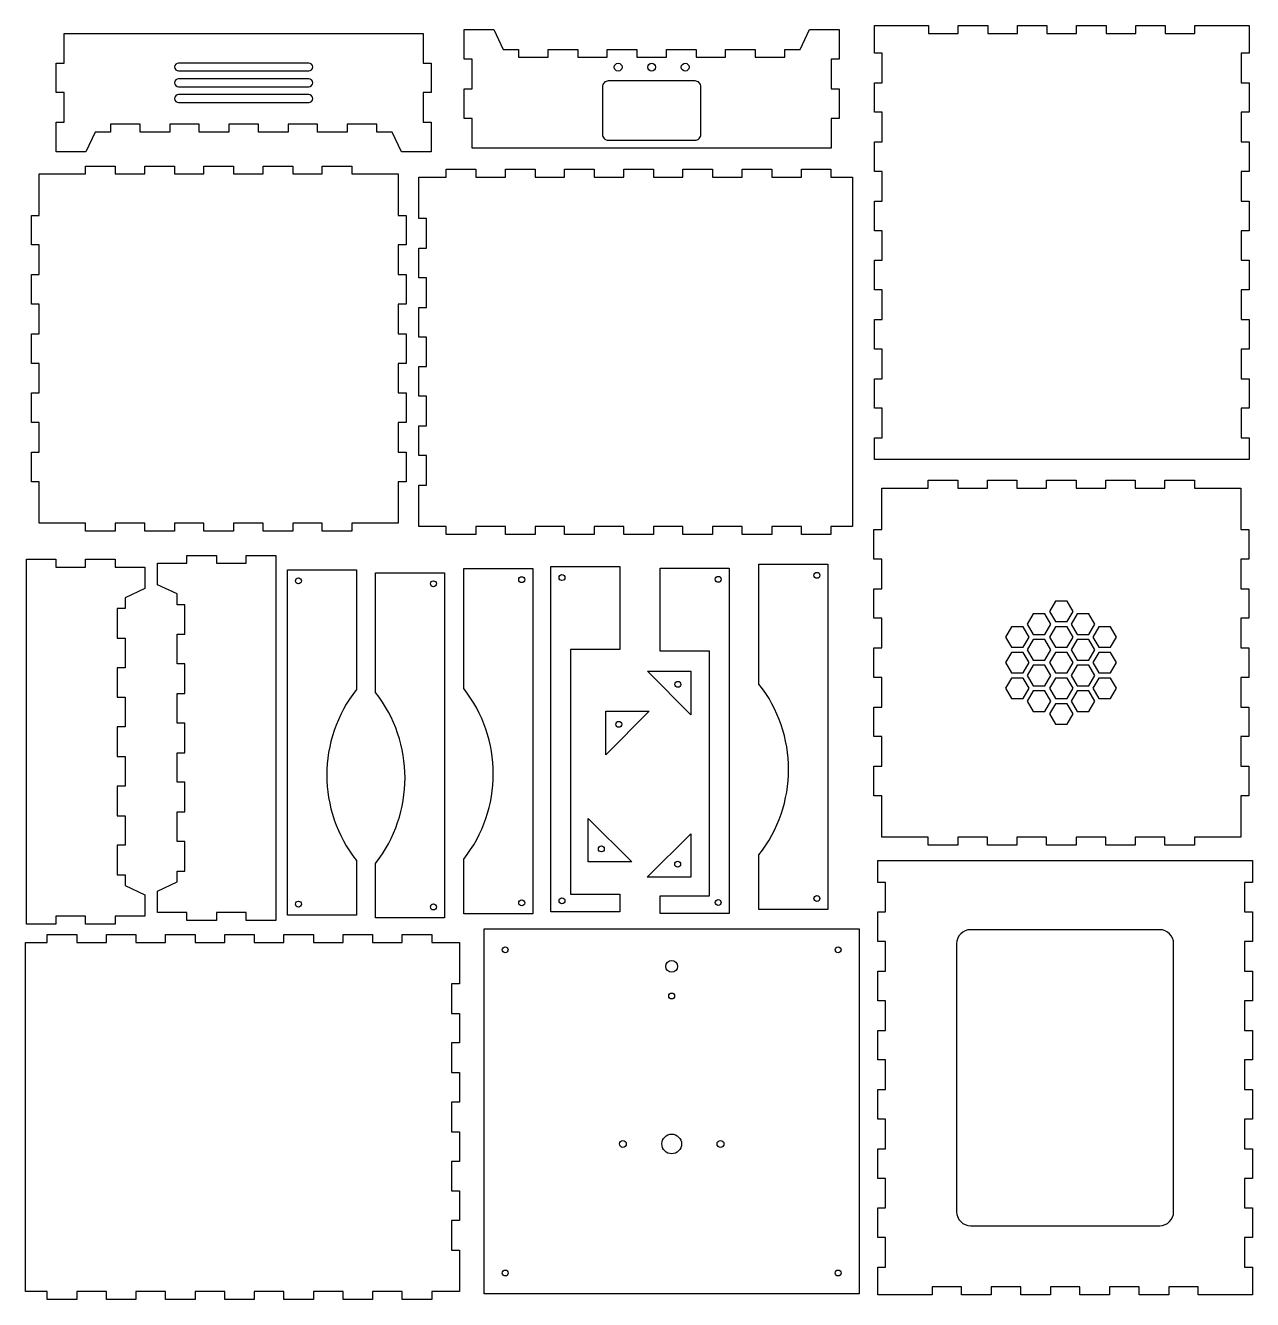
# Model space of a CAD drawing. Header units: millimetres. Extents: x 10 to 632, y 5 to 651.
import ezdxf

# ---------------------------------------------------------------- set-up
doc = ezdxf.new("R2010")
doc.units = ezdxf.units.MM
doc.layers.get('0').update_dxf_attribs({"linetype": 'CONTINUOUS'})

msp = doc.modelspace()

# ---------------------------------------------------------------- linework, layer by layer
for points in [[(97.8, 596.65), (97.8, 600.65), (82.8, 600.65), (82.8, 596.65), (67.8, 596.65), (67.8, 600.65), (52.8, 600.65), (52.8, 596.65), (44.97, 596.65), (40.3, 586.65), (25.3, 586.65), (25.3, 601.65), (29.3, 601.65), (29.3, 616.65), (25.3, 616.65), (25.3, 631.65), (29.3, 631.65), (29.3, 646.65), (211.3, 646.65), (211.3, 631.65), (215.3, 631.65), (215.3, 616.65), (211.31, 616.65), (211.31, 601.65), (215.3, 601.65), (215.3, 586.65), (200.3, 586.65), (195.64, 596.65), (187.8, 596.65), (187.8, 600.65), (172.8, 600.65), (172.8, 596.65), (157.8, 596.65), (157.8, 600.65), (142.8, 600.65), (142.8, 596.65), (127.8, 596.65), (127.8, 600.65), (112.8, 600.65), (112.8, 596.65)], [(304.65, 634.57), (304.65, 638.57), (319.65, 638.57), (319.65, 634.57), (334.65, 634.57), (334.65, 638.57), (349.65, 638.57), (349.65, 634.57), (364.65, 634.57), (364.65, 638.57), (379.65, 638.57), (379.65, 634.57), (394.65, 634.57), (394.65, 638.57), (402.48, 638.57), (407.15, 648.57), (422.15, 648.57), (422.15, 633.57), (418.15, 633.57), (418.15, 618.57), (422.15, 618.57), (422.15, 603.57), (418.15, 603.57), (418.15, 588.57), (236.15, 588.57), (236.15, 603.57), (232.15, 603.57), (232.15, 618.57), (236.15, 618.57), (236.15, 633.57), (232.15, 633.57), (232.15, 648.57), (247.15, 648.57), (251.81, 638.57), (259.65, 638.57), (259.65, 634.57), (274.65, 634.57), (274.65, 638.57), (289.65, 638.57), (289.65, 634.57)], [(572.55, 646.69), (572.55, 650.69), (587.55, 650.69), (587.55, 646.69), (602.55, 646.69), (602.55, 650.69), (630.05, 650.69), (630.05, 636.69), (626.05, 636.69), (626.05, 621.69), (630.05, 621.69), (630.05, 606.69), (626.05, 606.69), (626.05, 591.69), (630.05, 591.69), (630.05, 576.69), (626.05, 576.69), (626.05, 561.69), (630.05, 561.69), (630.05, 546.69), (626.05, 546.69), (626.05, 531.69), (630.05, 531.69), (630.05, 516.69), (626.05, 516.69), (626.05, 501.69), (630.05, 501.69), (630.05, 486.69), (626.05, 486.69), (626.05, 471.69), (630.05, 471.69), (630.05, 456.69), (626.05, 456.69), (626.05, 441.69), (630.05, 441.69), (630.05, 430.69), (440.05, 430.69), (440.05, 441.69), (444.05, 441.69), (444.05, 456.69), (440.05, 456.69), (440.05, 471.69), (444.05, 471.69), (444.05, 486.69), (440.05, 486.69), (440.05, 501.69), (444.05, 501.69), (444.05, 516.69), (440.05, 516.69), (440.05, 531.69), (444.05, 531.69), (444.05, 546.69), (440.05, 546.69), (440.05, 561.69), (444.05, 561.69), (444.05, 576.69), (440.05, 576.69), (440.05, 591.69), (444.05, 591.69), (444.05, 606.69), (440.05, 606.69), (440.05, 621.69), (444.05, 621.69), (444.05, 636.69), (440.05, 636.69), (440.05, 650.69), (467.55, 650.69), (467.55, 646.69), (482.55, 646.69), (482.55, 650.69), (497.55, 650.69), (497.55, 646.69), (512.55, 646.69), (512.55, 650.69), (527.55, 650.69), (527.55, 646.69), (542.55, 646.69), (542.55, 650.69), (557.55, 650.69), (557.55, 646.69)], [(198.67, 398.45), (175.17, 398.45), (175.17, 394.45), (160.17, 394.45), (160.17, 398.45), (145.17, 398.45), (145.17, 394.45), (130.17, 394.45), (130.17, 398.45), (115.17, 398.45), (115.17, 394.45), (100.17, 394.45), (100.17, 398.45), (85.17, 398.45), (85.17, 394.45), (70.17, 394.45), (70.17, 398.45), (55.17, 398.45), (55.17, 394.45), (40.17, 394.45), (40.17, 398.45), (16.67, 398.45), (16.67, 419.45), (12.67, 419.45), (12.67, 434.45), (16.67, 434.45), (16.67, 449.45), (12.67, 449.45), (12.67, 464.45), (16.67, 464.45), (16.67, 479.45), (12.67, 479.45), (12.67, 494.45), (16.67, 494.45), (16.67, 509.45), (12.67, 509.45), (12.67, 524.45), (16.67, 524.45), (16.67, 539.45), (12.67, 539.45), (12.67, 554.45), (16.67, 554.45), (16.67, 575.45), (40.17, 575.45), (40.17, 579.45), (55.17, 579.45), (55.17, 575.45), (70.17, 575.45), (70.17, 579.45), (85.17, 579.45), (85.17, 575.45), (100.17, 575.45), (100.17, 579.45), (115.17, 579.45), (115.17, 575.45), (130.17, 575.45), (130.17, 579.45), (145.17, 579.45), (145.17, 575.45), (160.17, 575.45), (160.17, 579.45), (175.17, 579.45), (175.17, 575.45), (198.67, 575.45), (198.67, 554.45), (202.67, 554.45), (202.67, 539.45), (198.67, 539.45), (198.67, 524.45), (202.67, 524.45), (202.67, 509.45), (198.67, 509.45), (198.67, 494.45), (202.67, 494.45), (202.67, 479.45), (198.67, 479.45), (198.67, 464.45), (202.67, 464.45), (202.67, 449.45), (198.67, 449.45), (198.67, 434.45), (202.67, 434.45), (202.67, 419.45), (198.67, 419.45)], [(213.03, 432.79), (209.03, 432.79), (209.03, 447.79), (213.03, 447.79), (213.03, 462.79), (209.03, 462.79), (209.03, 477.79), (213.03, 477.79), (213.03, 492.79), (209.03, 492.79), (209.03, 507.79), (213.03, 507.79), (213.03, 522.79), (209.03, 522.79), (209.03, 537.79), (213.03, 537.79), (213.03, 552.79), (209.03, 552.79), (209.03, 573.79), (223.03, 573.79), (223.03, 577.79), (238.03, 577.79), (238.03, 573.79), (253.03, 573.79), (253.03, 577.79), (268.03, 577.79), (268.03, 573.79), (283.03, 573.79), (283.03, 577.79), (298.03, 577.79), (298.03, 573.79), (313.03, 573.79), (313.03, 577.79), (328.03, 577.79), (328.03, 573.79), (343.03, 573.79), (343.03, 577.79), (358.03, 577.79), (358.03, 573.79), (373.03, 573.79), (373.03, 577.79), (388.03, 577.79), (388.03, 573.79), (403.03, 573.79), (403.03, 577.79), (418.03, 577.79), (418.03, 573.79), (429.03, 573.79), (429.03, 396.79), (418.03, 396.79), (418.03, 392.79), (403.03, 392.79), (403.03, 396.79), (388.03, 396.79), (388.03, 392.79), (373.03, 392.79), (373.03, 396.79), (358.03, 396.79), (358.03, 392.79), (343.03, 392.79), (343.03, 396.79), (328.03, 396.79), (328.03, 392.79), (313.03, 392.79), (313.03, 396.79), (298.03, 396.79), (298.03, 392.79), (283.03, 392.79), (283.03, 396.79), (268.03, 396.79), (268.03, 392.79), (253.03, 392.79), (253.03, 396.79), (238.03, 396.79), (238.03, 392.79), (223.03, 392.79), (223.03, 396.79), (209.03, 396.79), (209.03, 417.79), (213.03, 417.79)], [(625.84, 260.27), (625.84, 239.27), (602.34, 239.27), (602.34, 235.27), (587.34, 235.27), (587.34, 239.27), (572.34, 239.27), (572.34, 235.27), (557.34, 235.27), (557.34, 239.27), (542.34, 239.27), (542.34, 235.27), (527.34, 235.27), (527.34, 239.27), (512.34, 239.27), (512.34, 235.27), (497.34, 235.27), (497.34, 239.27), (482.34, 239.27), (482.34, 235.27), (467.34, 235.27), (467.34, 239.27), (443.84, 239.27), (443.84, 260.27), (439.84, 260.27), (439.84, 275.27), (443.84, 275.27), (443.84, 290.27), (439.84, 290.27), (439.84, 305.27), (443.84, 305.27), (443.84, 320.27), (439.84, 320.27), (439.84, 335.27), (443.84, 335.27), (443.84, 350.27), (439.84, 350.27), (439.84, 365.27), (443.84, 365.27), (443.84, 380.27), (439.84, 380.27), (439.84, 395.27), (443.84, 395.27), (443.84, 416.27), (467.34, 416.27), (467.34, 420.27), (482.34, 420.27), (482.34, 416.27), (497.34, 416.27), (497.34, 420.27), (512.34, 420.27), (512.34, 416.27), (527.34, 416.27), (527.34, 420.27), (542.34, 420.27), (542.34, 416.27), (557.34, 416.27), (557.34, 420.27), (572.34, 420.27), (572.34, 416.27), (587.34, 416.27), (587.34, 420.27), (602.34, 420.27), (602.34, 416.27), (625.84, 416.27), (625.84, 395.27), (629.84, 395.27), (629.84, 380.27), (625.84, 380.27), (625.84, 365.27), (629.84, 365.27), (629.84, 350.27), (625.84, 350.27), (625.84, 335.27), (629.84, 335.27), (629.84, 320.27), (625.84, 320.27), (625.84, 305.27), (629.84, 305.27), (629.84, 290.27), (625.84, 290.27), (625.84, 275.27), (629.84, 275.27), (629.84, 260.27)], [(91.55, 197.14), (91.55, 201.14), (76.55, 201.14), (76.55, 212.01), (86.55, 216.67), (86.55, 222.14), (90.55, 222.14), (90.55, 237.14), (86.55, 237.14), (86.55, 252.14), (90.55, 252.14), (90.55, 267.14), (86.55, 267.14), (86.55, 282.14), (90.55, 282.14), (90.55, 297.14), (86.55, 297.14), (86.55, 312.14), (90.55, 312.14), (90.55, 327.14), (86.55, 327.14), (86.55, 342.14), (90.55, 342.14), (90.55, 357.14), (86.55, 357.14), (86.55, 362.61), (76.55, 367.28), (76.55, 378.14), (91.55, 378.14), (91.55, 382.14), (106.55, 382.14), (106.55, 378.14), (121.55, 378.14), (121.55, 382.14), (136.55, 382.14), (136.55, 197.14), (121.55, 197.14), (121.55, 201.14), (106.55, 201.14), (106.55, 197.14)], [(60.16, 295.23), (56.16, 295.23), (56.16, 280.23), (60.16, 280.23), (60.16, 265.23), (56.16, 265.23), (56.16, 250.23), (60.16, 250.23), (60.16, 235.23), (56.16, 235.23), (56.16, 220.23), (60.16, 220.23), (60.16, 214.77), (70.16, 210.1), (70.16, 199.23), (55.16, 199.23), (55.16, 195.23), (40.16, 195.23), (40.16, 199.23), (25.16, 199.23), (25.16, 195.23), (10.16, 195.23), (10.16, 380.23), (25.16, 380.23), (25.16, 376.23), (40.16, 376.23), (40.16, 380.23), (55.16, 380.23), (55.16, 376.23), (70.16, 376.23), (70.16, 365.37), (60.16, 360.71), (60.16, 355.23), (56.16, 355.23), (56.16, 340.23), (60.16, 340.23), (60.16, 325.23), (56.16, 325.23), (56.16, 310.23), (60.16, 310.23)], [(276.06, 376.48), (311.06, 376.48), (311.06, 334.48), (286.06, 334.48), (286.06, 210.48), (311.06, 210.48), (311.06, 201.48), (276.06, 201.48)], [(331.5, 375.62), (366.5, 375.62), (366.5, 200.62), (331.5, 200.62), (331.5, 209.62), (356.5, 209.62), (356.5, 333.62), (331.5, 333.62)], [(531.84, 358.96), (528.84, 353.77), (531.84, 348.57), (537.84, 348.57), (540.84, 353.77), (537.84, 358.96)], [(529.55, 347.27), (526.55, 352.46), (520.55, 352.46), (517.55, 347.27), (520.55, 342.07), (526.55, 342.07)], [(539.84, 347.27), (542.84, 342.07), (548.84, 342.07), (551.84, 347.27), (548.84, 352.46), (542.84, 352.46)], [(509.55, 335.57), (515.55, 335.57), (518.55, 340.77), (515.55, 345.96), (509.55, 345.96), (506.55, 340.77)], [(528.84, 340.77), (531.84, 335.57), (537.84, 335.57), (540.84, 340.77), (537.84, 345.96), (531.84, 345.96)], [(553.84, 335.57), (559.84, 335.57), (562.84, 340.77), (559.84, 345.96), (553.84, 345.96), (550.84, 340.77)], [(529.55, 334.27), (526.55, 339.46), (520.55, 339.46), (517.55, 334.27), (520.55, 329.07), (526.55, 329.07)], [(539.84, 334.27), (542.84, 329.07), (548.84, 329.07), (551.84, 334.27), (548.84, 339.46), (542.84, 339.46)], [(509.55, 322.57), (515.55, 322.57), (518.55, 327.77), (515.55, 332.96), (509.55, 332.96), (506.55, 327.77)], [(528.84, 327.77), (531.84, 322.57), (537.84, 322.57), (540.84, 327.77), (537.84, 332.96), (531.84, 332.96)], [(553.84, 322.57), (559.84, 322.57), (562.84, 327.77), (559.84, 332.96), (553.84, 332.96), (550.84, 327.77)], [(347.05, 323.38), (347.05, 301.38), (325.05, 323.38)], [(520.55, 316.07), (526.55, 316.07), (529.55, 321.27), (526.55, 326.46), (520.55, 326.46), (517.55, 321.27)], [(548.84, 316.07), (551.84, 321.27), (548.84, 326.46), (542.84, 326.46), (539.84, 321.27), (542.84, 316.07)], [(518.55, 314.77), (515.55, 319.96), (509.55, 319.96), (506.55, 314.77), (509.55, 309.57), (515.55, 309.57)], [(537.84, 309.57), (540.84, 314.77), (537.84, 319.96), (531.84, 319.96), (528.84, 314.77), (531.84, 309.57)], [(562.84, 314.77), (559.84, 319.96), (553.84, 319.96), (550.84, 314.77), (553.84, 309.57), (559.84, 309.57)], [(526.55, 303.07), (529.55, 308.27), (526.55, 313.46), (520.55, 313.46), (517.55, 308.27), (520.55, 303.07)], [(551.84, 308.27), (548.84, 313.46), (542.84, 313.46), (539.84, 308.27), (542.84, 303.07), (548.84, 303.07)], [(540.84, 301.77), (537.84, 306.96), (531.84, 306.96), (528.84, 301.77), (531.84, 296.57), (537.84, 296.57)], [(303.88, 281.14), (303.88, 303.14), (325.88, 303.14)], [(295.03, 226.77), (295.03, 248.77), (317.03, 226.77)], [(346.94, 241.03), (346.94, 219.03), (324.94, 219.03)], [(559.27, 11.43), (559.27, 7.43), (544.27, 7.43), (544.27, 11.43), (529.27, 11.43), (529.27, 7.43), (514.27, 7.43), (514.27, 11.43), (499.27, 11.43), (499.27, 7.43), (484.27, 7.43), (484.27, 11.43), (469.27, 11.43), (469.27, 7.43), (441.77, 7.43), (441.77, 21.43), (445.77, 21.43), (445.77, 36.43), (441.77, 36.43), (441.77, 51.43), (445.77, 51.43), (445.77, 66.43), (441.77, 66.43), (441.77, 81.43), (445.77, 81.43), (445.77, 96.43), (441.77, 96.43), (441.77, 111.43), (445.77, 111.43), (445.77, 126.43), (441.77, 126.43), (441.77, 141.43), (445.77, 141.43), (445.77, 156.43), (441.77, 156.43), (441.77, 171.43), (445.77, 171.43), (445.77, 186.43), (441.77, 186.43), (441.77, 201.43), (445.77, 201.43), (445.77, 216.43), (441.77, 216.43), (441.77, 227.43), (631.77, 227.43), (631.77, 216.43), (627.77, 216.43), (627.77, 201.43), (631.77, 201.43), (631.77, 186.43), (627.77, 186.43), (627.77, 171.43), (631.77, 171.43), (631.77, 156.43), (627.77, 156.43), (627.77, 141.43), (631.77, 141.43), (631.77, 126.43), (627.77, 126.43), (627.77, 111.43), (631.77, 111.43), (631.77, 96.43), (627.77, 96.43), (627.77, 81.43), (631.77, 81.43), (631.77, 66.43), (627.77, 66.43), (627.77, 51.43), (631.77, 51.43), (631.77, 36.43), (627.77, 36.43), (627.77, 21.43), (631.77, 21.43), (631.77, 7.43), (604.27, 7.43), (604.27, 11.43), (589.27, 11.43), (589.27, 7.43), (574.27, 7.43), (574.27, 11.43)], [(229.69, 105.02), (225.69, 105.02), (225.69, 90.02), (229.69, 90.02), (229.69, 75.02), (225.69, 75.02), (225.69, 60.02), (229.69, 60.02), (229.69, 45.02), (225.69, 45.02), (225.69, 30.02), (229.69, 30.02), (229.69, 9.02), (215.69, 9.02), (215.69, 5.02), (200.69, 5.02), (200.69, 9.02), (185.69, 9.02), (185.69, 5.02), (170.69, 5.02), (170.69, 9.02), (155.69, 9.02), (155.69, 5.02), (140.69, 5.02), (140.69, 9.02), (125.69, 9.02), (125.69, 5.02), (110.69, 5.02), (110.69, 9.02), (95.69, 9.02), (95.69, 5.02), (80.69, 5.02), (80.69, 9.02), (65.69, 9.02), (65.69, 5.02), (50.69, 5.02), (50.69, 9.02), (35.69, 9.02), (35.69, 5.02), (20.69, 5.02), (20.69, 9.02), (9.69, 9.02), (9.69, 186.02), (20.69, 186.02), (20.69, 190.02), (35.69, 190.02), (35.69, 186.02), (50.69, 186.02), (50.69, 190.02), (65.69, 190.02), (65.69, 186.02), (80.69, 186.02), (80.69, 190.02), (95.69, 190.02), (95.69, 186.02), (110.69, 186.02), (110.69, 190.02), (125.69, 190.02), (125.69, 186.02), (140.69, 186.02), (140.69, 190.02), (155.69, 190.02), (155.69, 186.02), (170.69, 186.02), (170.69, 190.02), (185.69, 190.02), (185.69, 186.02), (200.69, 186.02), (200.69, 190.02), (215.69, 190.02), (215.69, 186.02), (229.69, 186.02), (229.69, 165.02), (225.69, 165.02), (225.69, 150.02), (229.69, 150.02), (229.69, 135.02), (225.69, 135.02), (225.69, 120.02), (229.69, 120.02)], [(242.29, 7.84), (242.29, 192.84), (432.29, 192.84), (432.29, 7.84)]]:
    msp.add_lwpolyline(points, close=True)
for points in [[(153.3, 631.65), (87.3, 631.65, 1), (87.3, 627.65), (153.3, 627.65, 1)], [(87.3, 619.65), (153.3, 619.65, 1), (153.3, 623.65), (87.3, 623.65, 1)], [(302.15, 619.57), (302.15, 595.57, 0.414214), (305.15, 592.57), (349.15, 592.57, 0.414214), (352.15, 595.57), (352.15, 619.57, 0.414214), (349.15, 622.57), (305.15, 622.57, 0.414214)], [(153.3, 615.65), (87.3, 615.65, 1), (87.3, 611.65), (153.3, 611.65, 1)], [(142.45, 199.82), (142.45, 374.82), (177.45, 374.82), (177.45, 314.12, 0.34641), (177.45, 227.52), (177.45, 199.82)], [(231.87, 200.42), (231.87, 228.12, 0.34641), (231.87, 314.72), (231.87, 375.42), (266.87, 375.42), (266.87, 200.42)], [(416.54, 377.64), (416.54, 202.64), (381.54, 202.64), (381.54, 230.34, 0.34641), (381.54, 316.94), (381.54, 377.64)], [(187.11, 198.37), (187.11, 226.06, 0.34641), (187.11, 312.67), (187.11, 373.37), (222.11, 373.37), (222.11, 198.37)], [(488.77, 42.43), (584.77, 42.43, 0.414214), (591.77, 49.43), (591.77, 185.43, 0.414214), (584.77, 192.43), (488.77, 192.43, 0.414214), (481.77, 185.43), (481.77, 49.43, 0.414214)]]:
    msp.add_lwpolyline(points, format="xyb", close=True)
for centre, radius in [((310.15, 629.57), 2), ((327.15, 629.57), 2), ((344.15, 629.57), 2), ((148.06, 369.22), 1.5), ((216.5, 367.76), 1.5), ((261.27, 369.82), 1.5), ((281.67, 370.88), 1.5), ((360.89, 370.01), 1.5), ((410.93, 372.04), 1.5), ((340.44, 316.77), 1.5), ((310.49, 296.53), 1.5), ((301.64, 233.38), 1.5), ((301.64, 233.38), 1.5), ((340.34, 225.64), 1.5), ((148.06, 205.43), 1.5), ((261.27, 206.03), 1.5), ((281.67, 207.09), 1.5), ((360.89, 206.22), 1.5), ((410.93, 208.25), 1.5), ((216.5, 203.97), 1.5), ((252.89, 182.23), 1.5), ((421.68, 182.23), 1.5), ((337.29, 173.84), 3), ((337.29, 158.84), 1.5), ((312.54, 83.84), 1.75), ((337.29, 83.84), 5), ((362.04, 83.84), 1.75), ((252.89, 18.45), 1.5), ((421.68, 18.45), 1.5)]:
    msp.add_circle(centre, radius)

doc.saveas('drawing.dxf')
